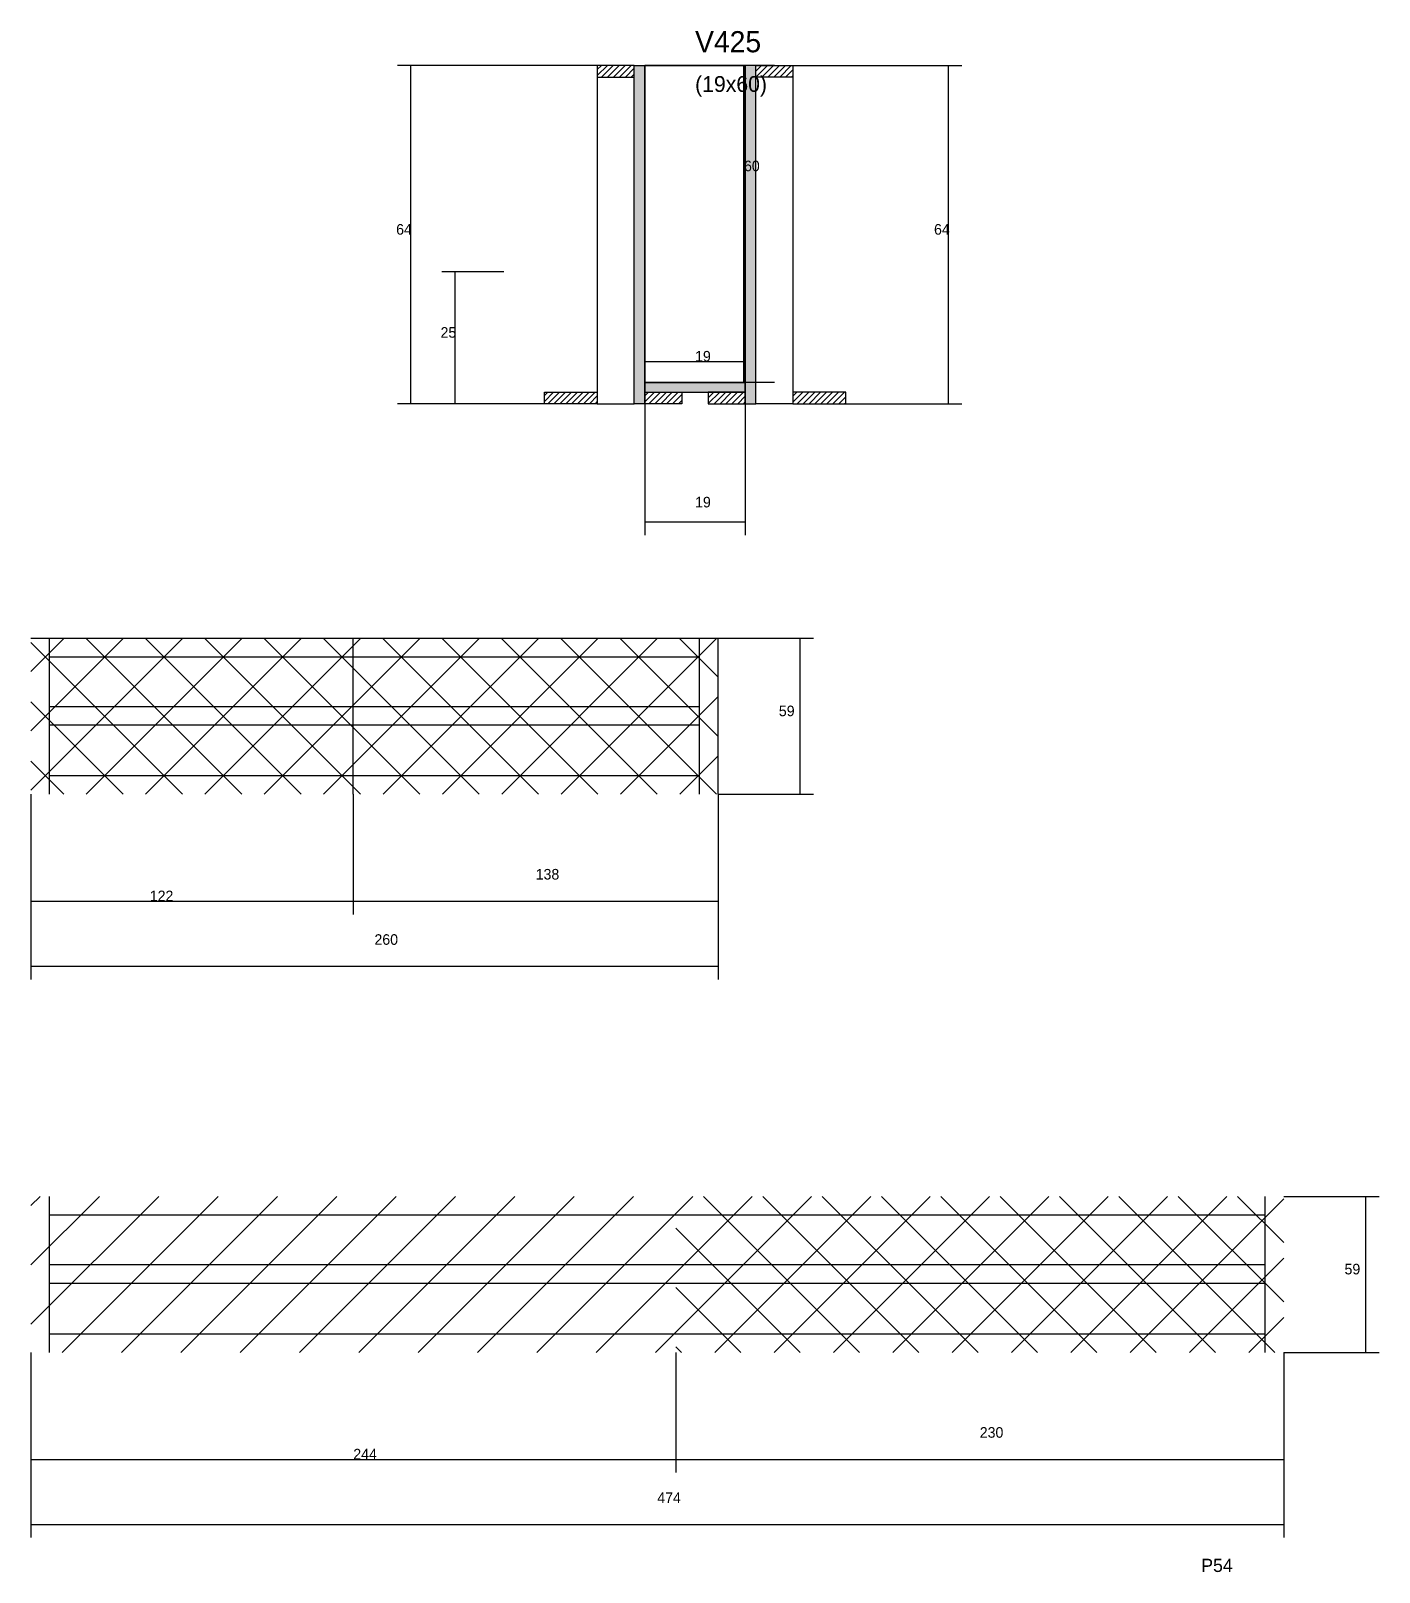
# Model space of a CAD drawing. Header units: metres. Extents: x 8369 to 8879, y 1719 to 2302.
import ezdxf

# ---------------------------------------------------------------- set-up
doc = ezdxf.new("R2010")
doc.units = ezdxf.units.M
for name, color, linetype in [('CONCRETO', 251, 'Continuous'), ('COTA', 241, 'Continuous'), ('Cota Seção (2x)', 4, 'Continuous'), ('Hachura', 253, 'Continuous'), ('Madeira', 126, 'Continuous'), ('NOMENCLATURA', 7, 'Continuous'), ('Painéis', 200, 'Continuous'), ('REAPROVEITAMENTO', 251, 'Continuous'), ('SARR_2.2x7', 40, 'Continuous'), ('Texto Seção', 7, 'Continuous')]:
    doc.layers.add(name, color=color, linetype=linetype)

msp = doc.modelspace()

# ---------------------------------------------------------------- hatches: boundary and pattern name
at = {"layer": 'Hachura'}
h = msp.add_hatch(dxfattribs=at)
h.set_pattern_fill('ANSI31', scale=0.5)
h.paths.add_polyline_path([(8596.9, 2284.9), (8596.9, 2289.3), (8596.9, 2289.3), (8582.9, 2289.3), (8582.9, 2289.3), (8582.9, 2284.9), (8582.9, 2284.9), (8596.9, 2284.9)])
h = msp.add_hatch(color=8, dxfattribs=at)
h.dxf.hatch_style = 1
h.paths.add_polyline_path([(8600.9, 2289.3), (8596.9, 2289.3), (8596.9, 2289.3), (8596.9, 2161.3), (8596.9, 2161.3), (8600.9, 2161.3), (8600.9, 2161.3), (8600.9, 2289.3)])
h = msp.add_hatch(color=8, dxfattribs=at)
h.dxf.hatch_style = 1
h.paths.add_polyline_path([(8642.9, 2289.3), (8638.9, 2289.3), (8638.9, 2289.3), (8638.9, 2161.3), (8638.9, 2161.3), (8642.9, 2161.3), (8642.9, 2161.3), (8642.9, 2289.3)])
h = msp.add_hatch(dxfattribs=at)
h.set_pattern_fill('ANSI31', scale=0.5)
h.paths.add_polyline_path([(8642.9, 2284.9), (8642.9, 2289.3), (8642.9, 2289.3), (8656.9, 2289.3), (8656.9, 2289.3), (8656.9, 2284.9), (8656.9, 2284.9), (8642.9, 2284.9)])
h = msp.add_hatch(dxfattribs=at)
h.set_pattern_fill('ANSI31', scale=0.5)
h.paths.add_polyline_path([(8562.9, 2161.3), (8562.9, 2165.7), (8562.9, 2165.7), (8582.9, 2165.7), (8582.9, 2165.7), (8582.9, 2161.3), (8582.9, 2161.3), (8562.9, 2161.3)])
h = msp.add_hatch(color=8, dxfattribs=at)
h.dxf.hatch_style = 1
h.paths.add_polyline_path([(8638.9, 2165.7), (8638.9, 2169.3), (8638.9, 2169.3), (8600.9, 2169.3), (8600.9, 2169.3), (8600.9, 2165.7), (8600.9, 2165.7), (8638.9, 2165.7)])
h = msp.add_hatch(dxfattribs=at)
h.set_pattern_fill('ANSI31', scale=0.5)
h.paths.add_polyline_path([(8600.9, 2161.3), (8600.9, 2165.7), (8600.9, 2165.7), (8614.9, 2165.7), (8614.9, 2165.7), (8614.9, 2161.3), (8614.9, 2161.3), (8600.9, 2161.3)])
h = msp.add_hatch(dxfattribs=at)
h.set_pattern_fill('ANSI31', scale=0.5)
h.paths.add_polyline_path([(8638.9, 2161.3), (8638.9, 2165.7), (8638.9, 2165.7), (8624.9, 2165.7), (8624.9, 2165.7), (8624.9, 2161.3), (8624.9, 2161.3), (8638.9, 2161.3)])
h = msp.add_hatch(dxfattribs=at)
h.set_pattern_fill('ANSI31', scale=0.5)
h.paths.add_polyline_path([(8676.9, 2161.3), (8676.9, 2165.7), (8676.9, 2165.7), (8656.9, 2165.7), (8656.9, 2165.7), (8656.9, 2161.3), (8656.9, 2161.3), (8676.9, 2161.3)])
at = {"layer": 'REAPROVEITAMENTO'}
h = msp.add_hatch(dxfattribs=at)
h.set_pattern_fill('ANSI37', scale=5)
h.paths.add_polyline_path([(8628.6, 2013.6), (8628.6, 2072.6), (8628.6, 2072.6), (8368.6, 2072.6), (8368.6, 2072.6), (8368.6, 2013.6), (8368.6, 2013.6), (8628.6, 2013.6)])
h = msp.add_hatch(dxfattribs=at)
h.set_pattern_fill('ANSI31', scale=5)
h.paths.add_polyline_path([(8612.6, 1802.4), (8612.6, 1861.4), (8612.6, 1861.4), (8368.6, 1861.4), (8368.6, 1861.4), (8368.6, 1802.4), (8368.6, 1802.4), (8612.6, 1802.4)])
h = msp.add_hatch(dxfattribs=at)
h.set_pattern_fill('ANSI37', scale=5)
h.paths.add_polyline_path([(8842.6, 1802.4), (8842.6, 1861.4), (8842.6, 1861.4), (8612.6, 1861.4), (8612.6, 1861.4), (8612.6, 1802.4), (8612.6, 1802.4), (8842.6, 1802.4)])

# ---------------------------------------------------------------- linework, layer by layer
at = {"layer": 'CONCRETO'}
for points in [[(8600.9, 2289.3), (8600.9, 2289.3), (8638.9, 2289.3), (8638.9, 2261.3), (8638.9, 2261.3), (8638.9, 2169.3), (8600.9, 2169.3), (8600.9, 2289.3)], [(8600.9, 2169.3), (8638.9, 2169.3), (8638.9, 2289.3), (8600.9, 2289.3)]]:
    msp.add_lwpolyline(points, close=True, dxfattribs=at)
at = {"layer": 'COTA'}
for p, q in [((8592.5, 2289.3), (8507.3, 2289.3)), ((8512.3, 2161.3), (8512.3, 2289.3)), ((8656.9, 2289.3), (8720.8, 2289.3)), ((8715.8, 2161.3), (8715.8, 2289.3)), ((8547.6, 2211.2), (8524.1, 2211.2)), ((8529.1, 2161.3), (8529.1, 2211.2)), ((8567.3, 2161.3), (8507.3, 2161.3)), ((8547.6, 2161.3), (8524.1, 2161.3)), ((8600.9, 2161.3), (8600.9, 2111.6)), ((8638.9, 2161.3), (8638.9, 2111.6)), ((8672.5, 2161.3), (8720.8, 2161.3)), ((8600.9, 2116.6), (8638.9, 2116.6)), ((8628.6, 2072.6), (8664.7, 2072.6)), ((8659.7, 2013.6), (8659.7, 2072.6)), ((8368.6, 2013.6), (8368.6, 1968.1)), ((8368.6, 2013.6), (8368.6, 1943.5)), ((8490.6, 2013.6), (8490.6, 1968.1)), ((8490.6, 2013.6), (8490.6, 1968.1)), ((8628.6, 2013.6), (8628.6, 1968.1)), ((8628.6, 2013.6), (8628.6, 1943.5)), ((8628.6, 2013.6), (8664.7, 2013.6)), ((8368.6, 1973.1), (8490.6, 1973.1)), ((8490.6, 1973.1), (8628.6, 1973.1)), ((8368.6, 1948.5), (8628.6, 1948.5)), ((8842.6, 1861.4), (8878.7, 1861.4)), ((8873.7, 1802.4), (8873.7, 1861.4)), ((8368.6, 1802.4), (8368.6, 1756.9)), ((8368.6, 1802.4), (8368.6, 1732.3)), ((8612.6, 1802.4), (8612.6, 1756.9)), ((8612.6, 1802.4), (8612.6, 1756.9)), ((8842.6, 1802.4), (8842.6, 1756.9)), ((8842.6, 1802.4), (8842.6, 1732.3)), ((8842.6, 1802.4), (8878.7, 1802.4)), ((8368.6, 1761.9), (8612.6, 1761.9)), ((8612.6, 1761.9), (8842.6, 1761.9)), ((8368.6, 1737.3), (8842.6, 1737.3))]:
    msp.add_line(p, q, dxfattribs=at)
at = {"layer": 'Cota Seção (2x)'}
for p, q in [((8649.9, 2289.3), (8633.4, 2289.3)), ((8638.4, 2169.3), (8638.4, 2289.3)), ((8600.9, 2161.3), (8600.9, 2182.3)), ((8638.9, 2161.3), (8638.9, 2182.3)), ((8600.9, 2177.3), (8638.9, 2177.3)), ((8649.9, 2169.3), (8633.4, 2169.3))]:
    msp.add_line(p, q, dxfattribs=at)
at = {"layer": 'Madeira'}
for points in [[(8596.9, 2284.9), (8596.9, 2289.3), (8582.9, 2289.3), (8582.9, 2284.9)], [(8596.9, 2289.3), (8582.9, 2289.3), (8582.9, 2161.3), (8596.9, 2161.3)], [(8642.9, 2284.9), (8642.9, 2289.3), (8656.9, 2289.3), (8656.9, 2284.9)], [(8642.9, 2289.3), (8656.9, 2289.3), (8656.9, 2161.3), (8642.9, 2161.3)], [(8562.9, 2161.3), (8562.9, 2165.7), (8582.9, 2165.7), (8582.9, 2161.3)], [(8600.9, 2161.3), (8600.9, 2165.7), (8614.9, 2165.7), (8614.9, 2161.3)], [(8638.9, 2161.3), (8638.9, 2165.7), (8624.9, 2165.7), (8624.9, 2161.3)], [(8676.9, 2161.3), (8676.9, 2165.7), (8656.9, 2165.7), (8656.9, 2161.3)]]:
    msp.add_lwpolyline(points, close=True, dxfattribs=at)
at = {"layer": 'Painéis'}
for p, q in [((8600.9, 2161.3), (8600.9, 2289.3)), ((8600.9, 2169.3), (8638.9, 2169.3)), ((8600.9, 2165.7), (8600.9, 2169.3)), ((8368.6, 2072.6), (8628.6, 2072.6)), ((8490.6, 2013.6), (8490.6, 2072.6)), ((8628.6, 2013.6), (8628.6, 2072.6))]:
    msp.add_line(p, q, dxfattribs=at)
for points in [[(8596.9, 2289.3), (8600.9, 2289.3), (8600.9, 2161.3), (8596.9, 2161.3)], [(8642.9, 2289.3), (8638.9, 2289.3), (8638.9, 2161.3), (8642.9, 2161.3)], [(8638.9, 2165.7), (8638.9, 2169.3), (8600.9, 2169.3), (8600.9, 2165.7)]]:
    msp.add_lwpolyline(points, close=True, dxfattribs=at)
at = {"layer": 'SARR_2.2x7'}
for p, q in [((8375.6, 2013.6), (8375.6, 2072.6)), ((8621.6, 2013.6), (8621.6, 2072.6)), ((8375.6, 2065.6), (8490.6, 2065.6)), ((8490.6, 2065.6), (8621.6, 2065.6)), ((8375.6, 2046.8), (8490.6, 2046.8)), ((8490.6, 2046.8), (8621.6, 2046.8)), ((8375.6, 2039.8), (8490.6, 2039.8)), ((8490.6, 2039.8), (8621.6, 2039.8)), ((8375.6, 2020.6), (8490.6, 2020.6)), ((8490.6, 2020.6), (8621.6, 2020.6)), ((8375.6, 1802.4), (8375.6, 1861.4)), ((8835.6, 1802.4), (8835.6, 1861.4)), ((8375.6, 1854.4), (8612.6, 1854.4)), ((8612.6, 1854.4), (8835.6, 1854.4)), ((8375.6, 1835.6), (8612.6, 1835.6)), ((8612.6, 1835.6), (8835.6, 1835.6)), ((8375.6, 1828.6), (8612.6, 1828.6)), ((8612.6, 1828.6), (8835.6, 1828.6)), ((8375.6, 1809.4), (8612.6, 1809.4)), ((8612.6, 1809.4), (8835.6, 1809.4))]:
    msp.add_line(p, q, dxfattribs=at)

# ---------------------------------------------------------------- texts
at = {"layer": 'COTA'}
for s, p in [('64', (8506.8, 2225.3)), ('64', (8710.3, 2225.3)), ('25', (8523.6, 2186.3)), ('19', (8619.9, 2122.1)), ('59', (8651.6, 2043.1)), ('138', (8559.6, 1981.3)), ('122', (8413.6, 1973.1)), ('260', (8498.6, 1956.6)), ('59', (8865.6, 1831.9)), ('230', (8727.6, 1770.1)), ('244', (8490.6, 1761.9)), ('474', (8605.6, 1745.4))]:
    msp.add_text(s, height=4, dxfattribs=at).set_placement(p)
at = {"layer": 'Cota Seção (2x)'}
for s, p in [('60', (8638.4, 2249.3)), ('19', (8619.9, 2177.3))]:
    msp.add_text(s, height=4, dxfattribs=at).set_placement(p)
at = {"layer": 'NOMENCLATURA'}
msp.add_text('P54', height=5, dxfattribs=at).set_placement((8811.4, 1719.3))
at = {"layer": 'Texto Seção'}
for s, height, p in [('V425', 8, (8619.9, 2294.3)), ('(19x60)', 6, (8619.9, 2279.3))]:
    msp.add_text(s, height=height, dxfattribs=at).set_placement(p)

doc.saveas('drawing.dxf')
